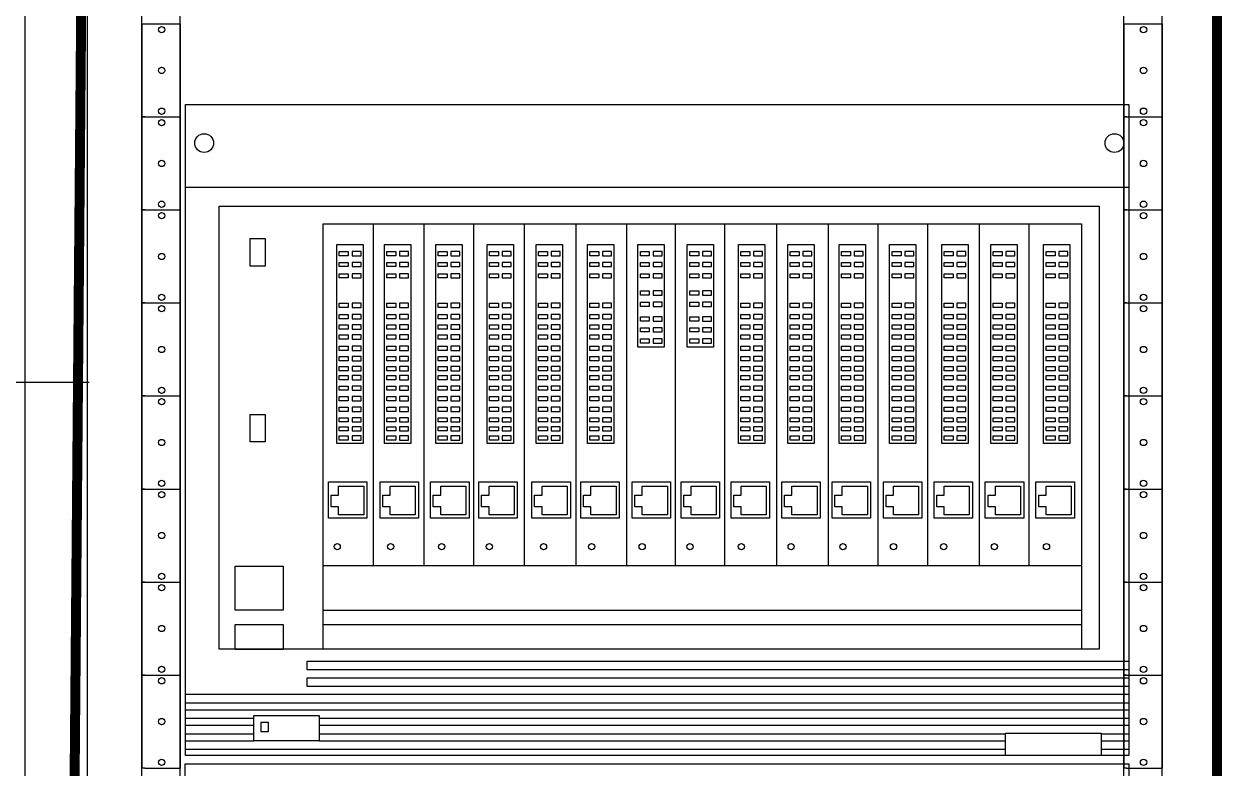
# Model space of a CAD drawing. Header units: millimetres. Extents: x 841 to 1682, y 0 to 594.
# Drawn here: x 1114.87 to 1157.76, y 423.96 to 450.6 of the extents above; entities that cross this region are included whole.
import ezdxf

# ---------------------------------------------------------------- set-up
doc = ezdxf.new("R2010")
doc.units = ezdxf.units.MM
doc.linetypes.add('DA3', pattern=[3, 2, -1])
doc.layers.add('A', color=4, linetype='Continuous')
doc.layers.add('SOL3', color=44, linetype='Continuous')

# ---------------------------------------------------------------- blocks, each defined once
blk = doc.blocks.new('틀')
at = {"layer": 'A', "color": 8}
for p, q in [((6585.4, 6095.63), (6585.4, 6051.13)), ((6585.4, 6095.63), (6603.73, 6095.63)), ((6603.73, 6095.63), (6603.73, 6051.13)), ((6586.73, 6051.13), (6585.4, 6051.13)), ((6586.73, 6051.13), (6603.73, 6051.13))]:
    blk.add_line(p, q, dxfattribs=at)
for centre in [(6594.83, 6092.88), (6594.83, 6073.38), (6594.83, 6053.88)]:
    blk.add_circle(centre, 1.5, dxfattribs=at)

msp = doc.modelspace()

# ---------------------------------------------------------------- linework, layer by layer
at = {"color": 2}
for p, q in [((1120.647, 444.753), (1154.423, 444.753)), ((1125.57, 443.446), (1125.57, 428.216)), ((1125.57, 443.446), (1152.73, 443.446)), ((1127.368, 443.446), (1127.368, 431.208)), ((1129.183, 443.446), (1129.183, 431.208)), ((1130.958, 443.446), (1130.958, 431.208)), ((1132.772, 443.446), (1132.772, 431.208)), ((1134.626, 443.446), (1134.626, 431.208)), ((1136.44, 443.446), (1136.44, 431.208)), ((1138.175, 443.446), (1138.175, 431.208)), ((1139.95, 443.446), (1139.95, 431.208)), ((1141.804, 443.446), (1141.804, 431.208)), ((1143.658, 443.446), (1143.658, 431.208)), ((1145.433, 443.446), (1145.433, 431.208)), ((1147.208, 443.446), (1147.208, 431.208)), ((1149.062, 443.446), (1149.062, 431.208)), ((1150.837, 443.446), (1150.837, 431.208)), ((1152.73, 443.446), (1152.73, 431.208)), ((1126.135, 433.732), (1126.135, 434.056)), ((1126.135, 434.056), (1127.033, 434.056)), ((1127.033, 434.056), (1127.033, 433.025)), ((1127.981, 433.732), (1127.981, 434.056)), ((1127.981, 434.056), (1128.879, 434.056)), ((1128.879, 434.056), (1128.879, 433.025)), ((1129.788, 433.732), (1129.788, 434.056)), ((1129.788, 434.056), (1130.686, 434.056)), ((1130.686, 434.056), (1130.686, 433.025)), ((1131.518, 433.732), (1131.518, 434.056)), ((1131.518, 434.056), (1132.417, 434.056)), ((1132.417, 434.056), (1132.417, 433.025)), ((1133.417, 433.732), (1133.417, 434.056)), ((1133.417, 434.056), (1134.315, 434.056)), ((1134.315, 434.056), (1134.315, 433.025)), ((1135.168, 433.732), (1135.168, 434.056)), ((1135.168, 434.056), (1136.066, 434.056)), ((1136.066, 434.056), (1136.066, 433.025)), ((1137.003, 433.732), (1137.003, 434.056)), ((1137.003, 434.056), (1137.901, 434.056)), ((1137.901, 434.056), (1137.901, 433.025)), ((1138.753, 433.732), (1138.753, 434.056)), ((1138.753, 434.056), (1139.651, 434.056)), ((1139.651, 434.056), (1139.651, 433.025)), ((1140.546, 433.732), (1140.546, 434.056)), ((1140.546, 434.056), (1141.444, 434.056)), ((1141.444, 434.056), (1141.444, 433.025)), ((1142.36, 433.732), (1142.36, 434.056)), ((1142.36, 434.056), (1143.258, 434.056)), ((1143.258, 434.056), (1143.258, 433.025)), ((1144.162, 433.732), (1144.162, 434.056)), ((1144.162, 434.056), (1145.06, 434.056)), ((1145.06, 434.056), (1145.06, 433.025)), ((1145.997, 433.732), (1145.997, 434.056)), ((1145.997, 434.056), (1146.895, 434.056)), ((1146.895, 434.056), (1146.895, 433.025)), ((1147.811, 433.732), (1147.811, 434.056)), ((1147.811, 434.056), (1148.709, 434.056)), ((1148.709, 434.056), (1148.709, 433.025)), ((1149.646, 433.732), (1149.646, 434.056)), ((1149.646, 434.056), (1150.544, 434.056)), ((1150.544, 434.056), (1150.544, 433.025)), ((1151.46, 433.732), (1151.46, 434.056)), ((1151.46, 434.056), (1152.358, 434.056)), ((1152.358, 434.056), (1152.358, 433.025)), ((1125.868, 433.312), (1125.868, 433.732)), ((1125.868, 433.732), (1126.135, 433.732)), ((1127.713, 433.312), (1127.713, 433.732)), ((1127.713, 433.732), (1127.981, 433.732)), ((1129.52, 433.312), (1129.52, 433.732)), ((1129.52, 433.732), (1129.788, 433.732)), ((1131.251, 433.312), (1131.251, 433.732)), ((1131.251, 433.732), (1131.518, 433.732)), ((1133.149, 433.312), (1133.149, 433.732)), ((1133.149, 433.732), (1133.417, 433.732)), ((1134.9, 433.312), (1134.9, 433.732)), ((1134.9, 433.732), (1135.168, 433.732)), ((1136.735, 433.312), (1136.735, 433.732)), ((1136.735, 433.732), (1137.003, 433.732)), ((1138.486, 433.312), (1138.486, 433.732)), ((1138.486, 433.732), (1138.753, 433.732)), ((1140.279, 433.312), (1140.279, 433.732)), ((1140.279, 433.732), (1140.546, 433.732)), ((1142.093, 433.312), (1142.093, 433.732)), ((1142.093, 433.732), (1142.36, 433.732)), ((1143.894, 433.312), (1143.894, 433.732)), ((1143.894, 433.732), (1144.162, 433.732)), ((1145.73, 433.312), (1145.73, 433.732)), ((1145.73, 433.732), (1145.997, 433.732)), ((1147.544, 433.312), (1147.544, 433.732)), ((1147.544, 433.732), (1147.811, 433.732)), ((1149.379, 433.312), (1149.379, 433.732)), ((1149.379, 433.732), (1149.646, 433.732)), ((1151.193, 433.312), (1151.193, 433.732)), ((1151.193, 433.732), (1151.46, 433.732)), ((1126.135, 433.312), (1125.868, 433.312)), ((1126.135, 433.025), (1126.135, 433.312)), ((1127.981, 433.312), (1127.713, 433.312)), ((1127.981, 433.025), (1127.981, 433.312)), ((1129.788, 433.312), (1129.52, 433.312)), ((1129.788, 433.025), (1129.788, 433.312)), ((1131.518, 433.312), (1131.251, 433.312)), ((1131.518, 433.025), (1131.518, 433.312)), ((1133.417, 433.312), (1133.149, 433.312)), ((1133.417, 433.025), (1133.417, 433.312)), ((1135.168, 433.312), (1134.9, 433.312)), ((1135.168, 433.025), (1135.168, 433.312)), ((1137.003, 433.312), (1136.735, 433.312)), ((1137.003, 433.025), (1137.003, 433.312)), ((1138.753, 433.312), (1138.486, 433.312)), ((1138.753, 433.025), (1138.753, 433.312)), ((1140.546, 433.312), (1140.279, 433.312)), ((1140.546, 433.025), (1140.546, 433.312)), ((1142.36, 433.312), (1142.093, 433.312)), ((1142.36, 433.025), (1142.36, 433.312)), ((1144.162, 433.312), (1143.894, 433.312)), ((1144.162, 433.025), (1144.162, 433.312)), ((1145.997, 433.312), (1145.73, 433.312)), ((1145.997, 433.025), (1145.997, 433.312)), ((1147.811, 433.312), (1147.544, 433.312)), ((1147.811, 433.025), (1147.811, 433.312)), ((1149.646, 433.312), (1149.379, 433.312)), ((1149.646, 433.025), (1149.646, 433.312)), ((1151.46, 433.312), (1151.193, 433.312)), ((1151.46, 433.025), (1151.46, 433.312)), ((1127.033, 433.025), (1126.135, 433.025)), ((1128.879, 433.025), (1127.981, 433.025)), ((1130.686, 433.025), (1129.788, 433.025)), ((1132.417, 433.025), (1131.518, 433.025)), ((1134.315, 433.025), (1133.417, 433.025)), ((1136.066, 433.025), (1135.168, 433.025)), ((1137.901, 433.025), (1137.003, 433.025)), ((1139.651, 433.025), (1138.753, 433.025)), ((1141.444, 433.025), (1140.546, 433.025)), ((1143.258, 433.025), (1142.36, 433.025)), ((1145.06, 433.025), (1144.162, 433.025)), ((1146.895, 433.025), (1145.997, 433.025)), ((1148.709, 433.025), (1147.811, 433.025)), ((1150.544, 433.025), (1149.646, 433.025)), ((1152.358, 433.025), (1151.46, 433.025)), ((1125.57, 431.208), (1152.73, 431.208)), ((1152.729, 431.186), (1152.729, 428.211)), ((1125.57, 429.61), (1152.729, 429.61)), ((1125.57, 429.096), (1152.729, 429.096))]:
    msp.add_line(p, q, dxfattribs=at)
for points in [[(1120.647, 447.716), (1154.423, 447.716), (1154.423, 424.407), (1120.647, 424.407)], [(1121.858, 444.077), (1153.361, 444.077), (1153.361, 428.216), (1121.858, 428.216)], [(1122.962, 442.916), (1123.505, 442.916), (1123.505, 441.934), (1122.962, 441.934)], [(1126.069, 442.7), (1127.012, 442.7), (1127.012, 435.585), (1126.069, 435.585)], [(1127.771, 442.7), (1128.714, 442.7), (1128.714, 435.585), (1127.771, 435.585)], [(1129.609, 442.7), (1130.552, 442.7), (1130.552, 435.585), (1129.609, 435.585)], [(1131.446, 442.7), (1132.389, 442.7), (1132.389, 435.585), (1131.446, 435.585)], [(1133.202, 442.7), (1134.145, 442.7), (1134.145, 435.585), (1133.202, 435.585)], [(1135.039, 442.7), (1135.982, 442.7), (1135.982, 435.585), (1135.039, 435.585)], [(1136.839, 442.7), (1137.782, 442.7), (1137.782, 439.025), (1136.839, 439.025)], [(1138.608, 442.7), (1139.551, 442.7), (1139.551, 439.025), (1138.608, 439.025)], [(1140.443, 442.7), (1141.386, 442.7), (1141.386, 435.585), (1140.443, 435.585)], [(1142.209, 442.7), (1143.152, 442.7), (1143.152, 435.585), (1142.209, 435.585)], [(1144.046, 442.7), (1144.989, 442.7), (1144.989, 435.585), (1144.046, 435.585)], [(1145.857, 442.7), (1146.8, 442.7), (1146.8, 435.585), (1145.857, 435.585)], [(1147.721, 442.7), (1148.664, 442.7), (1148.664, 435.585), (1147.721, 435.585)], [(1149.477, 442.7), (1150.42, 442.7), (1150.42, 435.585), (1149.477, 435.585)], [(1151.368, 442.7), (1152.311, 442.7), (1152.311, 435.585), (1151.368, 435.585)], [(1126.159, 442.454), (1126.48, 442.454), (1126.48, 442.302), (1126.159, 442.302)], [(1126.937, 442.454), (1126.616, 442.454), (1126.616, 442.302), (1126.937, 442.302)], [(1127.861, 442.454), (1128.182, 442.454), (1128.182, 442.302), (1127.861, 442.302)], [(1128.639, 442.454), (1128.318, 442.454), (1128.318, 442.302), (1128.639, 442.302)], [(1129.698, 442.454), (1130.02, 442.454), (1130.02, 442.302), (1129.698, 442.302)], [(1130.476, 442.454), (1130.155, 442.454), (1130.155, 442.302), (1130.476, 442.302)], [(1131.536, 442.454), (1131.857, 442.454), (1131.857, 442.302), (1131.536, 442.302)], [(1132.313, 442.454), (1131.992, 442.454), (1131.992, 442.302), (1132.313, 442.302)], [(1133.292, 442.454), (1133.613, 442.454), (1133.613, 442.302), (1133.292, 442.302)], [(1134.069, 442.454), (1133.748, 442.454), (1133.748, 442.302), (1134.069, 442.302)], [(1135.129, 442.454), (1135.45, 442.454), (1135.45, 442.302), (1135.129, 442.302)], [(1135.906, 442.454), (1135.585, 442.454), (1135.585, 442.302), (1135.906, 442.302)], [(1136.934, 442.454), (1137.255, 442.454), (1137.255, 442.302), (1136.934, 442.302)], [(1137.712, 442.454), (1137.391, 442.454), (1137.391, 442.302), (1137.712, 442.302)], [(1138.708, 442.454), (1139.029, 442.454), (1139.029, 442.302), (1138.708, 442.302)], [(1139.486, 442.454), (1139.165, 442.454), (1139.165, 442.302), (1139.486, 442.302)], [(1140.532, 442.454), (1140.854, 442.454), (1140.854, 442.302), (1140.532, 442.302)], [(1141.31, 442.454), (1140.989, 442.454), (1140.989, 442.302), (1141.31, 442.302)], [(1142.299, 442.454), (1142.62, 442.454), (1142.62, 442.302), (1142.299, 442.302)], [(1143.077, 442.454), (1142.756, 442.454), (1142.756, 442.302), (1143.077, 442.302)], [(1144.136, 442.454), (1144.457, 442.454), (1144.457, 442.302), (1144.136, 442.302)], [(1144.914, 442.454), (1144.593, 442.454), (1144.593, 442.302), (1144.914, 442.302)], [(1145.947, 442.454), (1146.268, 442.454), (1146.268, 442.302), (1145.947, 442.302)], [(1146.724, 442.454), (1146.403, 442.454), (1146.403, 442.302), (1146.724, 442.302)], [(1147.811, 442.454), (1148.132, 442.454), (1148.132, 442.302), (1147.811, 442.302)], [(1148.588, 442.454), (1148.267, 442.454), (1148.267, 442.302), (1148.588, 442.302)], [(1149.567, 442.454), (1149.888, 442.454), (1149.888, 442.302), (1149.567, 442.302)], [(1150.344, 442.454), (1150.023, 442.454), (1150.023, 442.302), (1150.344, 442.302)], [(1151.458, 442.454), (1151.779, 442.454), (1151.779, 442.302), (1151.458, 442.302)], [(1152.236, 442.454), (1151.914, 442.454), (1151.914, 442.302), (1152.236, 442.302)], [(1126.159, 442.064), (1126.48, 442.064), (1126.48, 441.912), (1126.159, 441.912)], [(1126.937, 442.064), (1126.616, 442.064), (1126.616, 441.912), (1126.937, 441.912)], [(1127.861, 442.064), (1128.182, 442.064), (1128.182, 441.912), (1127.861, 441.912)], [(1128.639, 442.064), (1128.318, 442.064), (1128.318, 441.912), (1128.639, 441.912)], [(1129.698, 442.064), (1130.02, 442.064), (1130.02, 441.912), (1129.698, 441.912)], [(1130.476, 442.064), (1130.155, 442.064), (1130.155, 441.912), (1130.476, 441.912)], [(1131.536, 442.064), (1131.857, 442.064), (1131.857, 441.912), (1131.536, 441.912)], [(1132.313, 442.064), (1131.992, 442.064), (1131.992, 441.912), (1132.313, 441.912)], [(1133.292, 442.064), (1133.613, 442.064), (1133.613, 441.912), (1133.292, 441.912)], [(1134.069, 442.064), (1133.748, 442.064), (1133.748, 441.912), (1134.069, 441.912)], [(1135.129, 442.064), (1135.45, 442.064), (1135.45, 441.912), (1135.129, 441.912)], [(1135.906, 442.064), (1135.585, 442.064), (1135.585, 441.912), (1135.906, 441.912)], [(1136.934, 442.064), (1137.255, 442.064), (1137.255, 441.912), (1136.934, 441.912)], [(1137.712, 442.064), (1137.391, 442.064), (1137.391, 441.912), (1137.712, 441.912)], [(1138.708, 442.064), (1139.029, 442.064), (1139.029, 441.912), (1138.708, 441.912)], [(1139.486, 442.064), (1139.165, 442.064), (1139.165, 441.912), (1139.486, 441.912)], [(1140.532, 442.064), (1140.854, 442.064), (1140.854, 441.912), (1140.532, 441.912)], [(1141.31, 442.064), (1140.989, 442.064), (1140.989, 441.912), (1141.31, 441.912)], [(1142.299, 442.064), (1142.62, 442.064), (1142.62, 441.912), (1142.299, 441.912)], [(1143.077, 442.064), (1142.756, 442.064), (1142.756, 441.912), (1143.077, 441.912)], [(1144.136, 442.064), (1144.457, 442.064), (1144.457, 441.912), (1144.136, 441.912)], [(1144.914, 442.064), (1144.593, 442.064), (1144.593, 441.912), (1144.914, 441.912)], [(1145.947, 442.064), (1146.268, 442.064), (1146.268, 441.912), (1145.947, 441.912)], [(1146.724, 442.064), (1146.403, 442.064), (1146.403, 441.912), (1146.724, 441.912)], [(1147.811, 442.064), (1148.132, 442.064), (1148.132, 441.912), (1147.811, 441.912)], [(1148.588, 442.064), (1148.267, 442.064), (1148.267, 441.912), (1148.588, 441.912)], [(1149.567, 442.064), (1149.888, 442.064), (1149.888, 441.912), (1149.567, 441.912)], [(1150.344, 442.064), (1150.023, 442.064), (1150.023, 441.912), (1150.344, 441.912)], [(1151.458, 442.064), (1151.779, 442.064), (1151.779, 441.912), (1151.458, 441.912)], [(1152.236, 442.064), (1151.914, 442.064), (1151.914, 441.912), (1152.236, 441.912)], [(1126.159, 441.659), (1126.48, 441.659), (1126.48, 441.507), (1126.159, 441.507)], [(1126.937, 441.659), (1126.616, 441.659), (1126.616, 441.507), (1126.937, 441.507)], [(1127.861, 441.659), (1128.182, 441.659), (1128.182, 441.507), (1127.861, 441.507)], [(1128.639, 441.659), (1128.318, 441.659), (1128.318, 441.507), (1128.639, 441.507)], [(1129.698, 441.659), (1130.02, 441.659), (1130.02, 441.507), (1129.698, 441.507)], [(1130.476, 441.659), (1130.155, 441.659), (1130.155, 441.507), (1130.476, 441.507)], [(1131.536, 441.659), (1131.857, 441.659), (1131.857, 441.507), (1131.536, 441.507)], [(1132.313, 441.659), (1131.992, 441.659), (1131.992, 441.507), (1132.313, 441.507)], [(1133.292, 441.659), (1133.613, 441.659), (1133.613, 441.507), (1133.292, 441.507)], [(1134.069, 441.659), (1133.748, 441.659), (1133.748, 441.507), (1134.069, 441.507)], [(1135.129, 441.659), (1135.45, 441.659), (1135.45, 441.507), (1135.129, 441.507)], [(1135.906, 441.659), (1135.585, 441.659), (1135.585, 441.507), (1135.906, 441.507)], [(1136.934, 441.659), (1137.255, 441.659), (1137.255, 441.507), (1136.934, 441.507)], [(1137.712, 441.659), (1137.391, 441.659), (1137.391, 441.507), (1137.712, 441.507)], [(1138.708, 441.659), (1139.029, 441.659), (1139.029, 441.507), (1138.708, 441.507)], [(1139.486, 441.659), (1139.165, 441.659), (1139.165, 441.507), (1139.486, 441.507)], [(1140.532, 441.659), (1140.854, 441.659), (1140.854, 441.507), (1140.532, 441.507)], [(1141.31, 441.659), (1140.989, 441.659), (1140.989, 441.507), (1141.31, 441.507)], [(1142.299, 441.659), (1142.62, 441.659), (1142.62, 441.507), (1142.299, 441.507)], [(1143.077, 441.659), (1142.756, 441.659), (1142.756, 441.507), (1143.077, 441.507)], [(1144.136, 441.659), (1144.457, 441.659), (1144.457, 441.507), (1144.136, 441.507)], [(1144.914, 441.659), (1144.593, 441.659), (1144.593, 441.507), (1144.914, 441.507)], [(1145.947, 441.659), (1146.268, 441.659), (1146.268, 441.507), (1145.947, 441.507)], [(1146.724, 441.659), (1146.403, 441.659), (1146.403, 441.507), (1146.724, 441.507)], [(1147.811, 441.659), (1148.132, 441.659), (1148.132, 441.507), (1147.811, 441.507)], [(1148.588, 441.659), (1148.267, 441.659), (1148.267, 441.507), (1148.588, 441.507)], [(1149.567, 441.659), (1149.888, 441.659), (1149.888, 441.507), (1149.567, 441.507)], [(1150.344, 441.659), (1150.023, 441.659), (1150.023, 441.507), (1150.344, 441.507)], [(1151.458, 441.659), (1151.779, 441.659), (1151.779, 441.507), (1151.458, 441.507)], [(1152.236, 441.659), (1151.914, 441.659), (1151.914, 441.507), (1152.236, 441.507)], [(1136.934, 441.044), (1137.255, 441.044), (1137.255, 440.892), (1136.934, 440.892)], [(1137.712, 441.044), (1137.391, 441.044), (1137.391, 440.892), (1137.712, 440.892)], [(1138.708, 441.044), (1139.029, 441.044), (1139.029, 440.892), (1138.708, 440.892)], [(1139.486, 441.044), (1139.165, 441.044), (1139.165, 440.892), (1139.486, 440.892)], [(1126.159, 440.606), (1126.48, 440.606), (1126.48, 440.454), (1126.159, 440.454)], [(1126.937, 440.606), (1126.616, 440.606), (1126.616, 440.454), (1126.937, 440.454)], [(1127.861, 440.606), (1128.182, 440.606), (1128.182, 440.454), (1127.861, 440.454)], [(1128.639, 440.606), (1128.318, 440.606), (1128.318, 440.454), (1128.639, 440.454)], [(1129.698, 440.606), (1130.02, 440.606), (1130.02, 440.454), (1129.698, 440.454)], [(1130.476, 440.606), (1130.155, 440.606), (1130.155, 440.454), (1130.476, 440.454)], [(1131.536, 440.606), (1131.857, 440.606), (1131.857, 440.454), (1131.536, 440.454)], [(1132.313, 440.606), (1131.992, 440.606), (1131.992, 440.454), (1132.313, 440.454)], [(1133.292, 440.606), (1133.613, 440.606), (1133.613, 440.454), (1133.292, 440.454)], [(1134.069, 440.606), (1133.748, 440.606), (1133.748, 440.454), (1134.069, 440.454)], [(1135.129, 440.606), (1135.45, 440.606), (1135.45, 440.454), (1135.129, 440.454)], [(1135.906, 440.606), (1135.585, 440.606), (1135.585, 440.454), (1135.906, 440.454)], [(1136.934, 440.64), (1137.255, 440.64), (1137.255, 440.488), (1136.934, 440.488)], [(1137.712, 440.64), (1137.391, 440.64), (1137.391, 440.488), (1137.712, 440.488)], [(1138.708, 440.64), (1139.029, 440.64), (1139.029, 440.488), (1138.708, 440.488)], [(1139.486, 440.64), (1139.165, 440.64), (1139.165, 440.488), (1139.486, 440.488)], [(1140.532, 440.606), (1140.854, 440.606), (1140.854, 440.454), (1140.532, 440.454)], [(1141.31, 440.606), (1140.989, 440.606), (1140.989, 440.454), (1141.31, 440.454)], [(1142.299, 440.606), (1142.62, 440.606), (1142.62, 440.454), (1142.299, 440.454)], [(1143.077, 440.606), (1142.756, 440.606), (1142.756, 440.454), (1143.077, 440.454)], [(1144.136, 440.606), (1144.457, 440.606), (1144.457, 440.454), (1144.136, 440.454)], [(1144.914, 440.606), (1144.593, 440.606), (1144.593, 440.454), (1144.914, 440.454)], [(1145.947, 440.606), (1146.268, 440.606), (1146.268, 440.454), (1145.947, 440.454)], [(1146.724, 440.606), (1146.403, 440.606), (1146.403, 440.454), (1146.724, 440.454)], [(1147.811, 440.606), (1148.132, 440.606), (1148.132, 440.454), (1147.811, 440.454)], [(1148.588, 440.606), (1148.267, 440.606), (1148.267, 440.454), (1148.588, 440.454)], [(1149.567, 440.606), (1149.888, 440.606), (1149.888, 440.454), (1149.567, 440.454)], [(1150.344, 440.606), (1150.023, 440.606), (1150.023, 440.454), (1150.344, 440.454)], [(1151.458, 440.606), (1151.779, 440.606), (1151.779, 440.454), (1151.458, 440.454)], [(1152.236, 440.606), (1151.914, 440.606), (1151.914, 440.454), (1152.236, 440.454)], [(1126.159, 440.202), (1126.48, 440.202), (1126.48, 440.05), (1126.159, 440.05)], [(1126.937, 440.202), (1126.616, 440.202), (1126.616, 440.05), (1126.937, 440.05)], [(1127.861, 440.202), (1128.182, 440.202), (1128.182, 440.05), (1127.861, 440.05)], [(1128.639, 440.202), (1128.318, 440.202), (1128.318, 440.05), (1128.639, 440.05)], [(1129.698, 440.202), (1130.02, 440.202), (1130.02, 440.05), (1129.698, 440.05)], [(1130.476, 440.202), (1130.155, 440.202), (1130.155, 440.05), (1130.476, 440.05)], [(1131.536, 440.202), (1131.857, 440.202), (1131.857, 440.05), (1131.536, 440.05)], [(1132.313, 440.202), (1131.992, 440.202), (1131.992, 440.05), (1132.313, 440.05)], [(1133.292, 440.202), (1133.613, 440.202), (1133.613, 440.05), (1133.292, 440.05)], [(1134.069, 440.202), (1133.748, 440.202), (1133.748, 440.05), (1134.069, 440.05)], [(1135.129, 440.202), (1135.45, 440.202), (1135.45, 440.05), (1135.129, 440.05)], [(1135.906, 440.202), (1135.585, 440.202), (1135.585, 440.05), (1135.906, 440.05)], [(1136.934, 440.118), (1137.255, 440.118), (1137.255, 439.966), (1136.934, 439.966)], [(1137.712, 440.118), (1137.391, 440.118), (1137.391, 439.966), (1137.712, 439.966)], [(1138.708, 440.118), (1139.029, 440.118), (1139.029, 439.966), (1138.708, 439.966)], [(1139.486, 440.118), (1139.165, 440.118), (1139.165, 439.966), (1139.486, 439.966)], [(1140.532, 440.202), (1140.854, 440.202), (1140.854, 440.05), (1140.532, 440.05)], [(1141.31, 440.202), (1140.989, 440.202), (1140.989, 440.05), (1141.31, 440.05)], [(1142.299, 440.202), (1142.62, 440.202), (1142.62, 440.05), (1142.299, 440.05)], [(1143.077, 440.202), (1142.756, 440.202), (1142.756, 440.05), (1143.077, 440.05)], [(1144.136, 440.202), (1144.457, 440.202), (1144.457, 440.05), (1144.136, 440.05)], [(1144.914, 440.202), (1144.593, 440.202), (1144.593, 440.05), (1144.914, 440.05)], [(1145.947, 440.202), (1146.268, 440.202), (1146.268, 440.05), (1145.947, 440.05)], [(1146.724, 440.202), (1146.403, 440.202), (1146.403, 440.05), (1146.724, 440.05)], [(1147.811, 440.202), (1148.132, 440.202), (1148.132, 440.05), (1147.811, 440.05)], [(1148.588, 440.202), (1148.267, 440.202), (1148.267, 440.05), (1148.588, 440.05)], [(1149.567, 440.202), (1149.888, 440.202), (1149.888, 440.05), (1149.567, 440.05)], [(1150.344, 440.202), (1150.023, 440.202), (1150.023, 440.05), (1150.344, 440.05)], [(1151.458, 440.202), (1151.779, 440.202), (1151.779, 440.05), (1151.458, 440.05)], [(1152.236, 440.202), (1151.914, 440.202), (1151.914, 440.05), (1152.236, 440.05)], [(1126.159, 439.824), (1126.48, 439.824), (1126.48, 439.672), (1126.159, 439.672)], [(1126.937, 439.824), (1126.616, 439.824), (1126.616, 439.672), (1126.937, 439.672)], [(1127.861, 439.824), (1128.182, 439.824), (1128.182, 439.672), (1127.861, 439.672)], [(1128.639, 439.824), (1128.318, 439.824), (1128.318, 439.672), (1128.639, 439.672)], [(1129.698, 439.824), (1130.02, 439.824), (1130.02, 439.672), (1129.698, 439.672)], [(1130.476, 439.824), (1130.155, 439.824), (1130.155, 439.672), (1130.476, 439.672)], [(1131.536, 439.824), (1131.857, 439.824), (1131.857, 439.672), (1131.536, 439.672)], [(1132.313, 439.824), (1131.992, 439.824), (1131.992, 439.672), (1132.313, 439.672)], [(1133.292, 439.824), (1133.613, 439.824), (1133.613, 439.672), (1133.292, 439.672)], [(1134.069, 439.824), (1133.748, 439.824), (1133.748, 439.672), (1134.069, 439.672)], [(1135.129, 439.824), (1135.45, 439.824), (1135.45, 439.672), (1135.129, 439.672)], [(1135.906, 439.824), (1135.585, 439.824), (1135.585, 439.672), (1135.906, 439.672)], [(1136.934, 439.727), (1137.255, 439.727), (1137.255, 439.575), (1136.934, 439.575)], [(1137.712, 439.727), (1137.391, 439.727), (1137.391, 439.575), (1137.712, 439.575)], [(1138.708, 439.727), (1139.029, 439.727), (1139.029, 439.575), (1138.708, 439.575)], [(1139.486, 439.727), (1139.165, 439.727), (1139.165, 439.575), (1139.486, 439.575)], [(1140.532, 439.824), (1140.854, 439.824), (1140.854, 439.672), (1140.532, 439.672)], [(1141.31, 439.824), (1140.989, 439.824), (1140.989, 439.672), (1141.31, 439.672)], [(1142.299, 439.824), (1142.62, 439.824), (1142.62, 439.672), (1142.299, 439.672)], [(1143.077, 439.824), (1142.756, 439.824), (1142.756, 439.672), (1143.077, 439.672)], [(1144.136, 439.824), (1144.457, 439.824), (1144.457, 439.672), (1144.136, 439.672)], [(1144.914, 439.824), (1144.593, 439.824), (1144.593, 439.672), (1144.914, 439.672)], [(1145.947, 439.824), (1146.268, 439.824), (1146.268, 439.672), (1145.947, 439.672)], [(1146.724, 439.824), (1146.403, 439.824), (1146.403, 439.672), (1146.724, 439.672)], [(1147.811, 439.824), (1148.132, 439.824), (1148.132, 439.672), (1147.811, 439.672)], [(1148.588, 439.824), (1148.267, 439.824), (1148.267, 439.672), (1148.588, 439.672)], [(1149.567, 439.824), (1149.888, 439.824), (1149.888, 439.672), (1149.567, 439.672)], [(1150.344, 439.824), (1150.023, 439.824), (1150.023, 439.672), (1150.344, 439.672)], [(1151.458, 439.824), (1151.779, 439.824), (1151.779, 439.672), (1151.458, 439.672)], [(1152.236, 439.824), (1151.914, 439.824), (1151.914, 439.672), (1152.236, 439.672)], [(1126.159, 439.473), (1126.48, 439.473), (1126.48, 439.321), (1126.159, 439.321)], [(1126.937, 439.473), (1126.616, 439.473), (1126.616, 439.321), (1126.937, 439.321)], [(1127.861, 439.473), (1128.182, 439.473), (1128.182, 439.321), (1127.861, 439.321)], [(1128.639, 439.473), (1128.318, 439.473), (1128.318, 439.321), (1128.639, 439.321)], [(1129.698, 439.473), (1130.02, 439.473), (1130.02, 439.321), (1129.698, 439.321)], [(1130.476, 439.473), (1130.155, 439.473), (1130.155, 439.321), (1130.476, 439.321)], [(1131.536, 439.473), (1131.857, 439.473), (1131.857, 439.321), (1131.536, 439.321)], [(1132.313, 439.473), (1131.992, 439.473), (1131.992, 439.321), (1132.313, 439.321)], [(1133.292, 439.473), (1133.613, 439.473), (1133.613, 439.321), (1133.292, 439.321)], [(1134.069, 439.473), (1133.748, 439.473), (1133.748, 439.321), (1134.069, 439.321)], [(1135.129, 439.473), (1135.45, 439.473), (1135.45, 439.321), (1135.129, 439.321)], [(1135.906, 439.473), (1135.585, 439.473), (1135.585, 439.321), (1135.906, 439.321)], [(1136.934, 439.323), (1137.255, 439.323), (1137.255, 439.171), (1136.934, 439.171)], [(1137.712, 439.323), (1137.391, 439.323), (1137.391, 439.171), (1137.712, 439.171)], [(1138.708, 439.323), (1139.029, 439.323), (1139.029, 439.171), (1138.708, 439.171)], [(1139.486, 439.323), (1139.165, 439.323), (1139.165, 439.171), (1139.486, 439.171)], [(1140.532, 439.473), (1140.854, 439.473), (1140.854, 439.321), (1140.532, 439.321)], [(1141.31, 439.473), (1140.989, 439.473), (1140.989, 439.321), (1141.31, 439.321)], [(1142.299, 439.473), (1142.62, 439.473), (1142.62, 439.321), (1142.299, 439.321)], [(1143.077, 439.473), (1142.756, 439.473), (1142.756, 439.321), (1143.077, 439.321)], [(1144.136, 439.473), (1144.457, 439.473), (1144.457, 439.321), (1144.136, 439.321)], [(1144.914, 439.473), (1144.593, 439.473), (1144.593, 439.321), (1144.914, 439.321)], [(1145.947, 439.473), (1146.268, 439.473), (1146.268, 439.321), (1145.947, 439.321)], [(1146.724, 439.473), (1146.403, 439.473), (1146.403, 439.321), (1146.724, 439.321)], [(1147.811, 439.473), (1148.132, 439.473), (1148.132, 439.321), (1147.811, 439.321)], [(1148.588, 439.473), (1148.267, 439.473), (1148.267, 439.321), (1148.588, 439.321)], [(1149.567, 439.473), (1149.888, 439.473), (1149.888, 439.321), (1149.567, 439.321)], [(1150.344, 439.473), (1150.023, 439.473), (1150.023, 439.321), (1150.344, 439.321)], [(1151.458, 439.473), (1151.779, 439.473), (1151.779, 439.321), (1151.458, 439.321)], [(1152.236, 439.473), (1151.914, 439.473), (1151.914, 439.321), (1152.236, 439.321)], [(1126.159, 439.068), (1126.48, 439.068), (1126.48, 438.916), (1126.159, 438.916)], [(1126.937, 439.068), (1126.616, 439.068), (1126.616, 438.916), (1126.937, 438.916)], [(1127.861, 439.068), (1128.182, 439.068), (1128.182, 438.916), (1127.861, 438.916)], [(1128.639, 439.068), (1128.318, 439.068), (1128.318, 438.916), (1128.639, 438.916)], [(1129.698, 439.068), (1130.02, 439.068), (1130.02, 438.916), (1129.698, 438.916)], [(1130.476, 439.068), (1130.155, 439.068), (1130.155, 438.916), (1130.476, 438.916)], [(1131.536, 439.068), (1131.857, 439.068), (1131.857, 438.916), (1131.536, 438.916)], [(1132.313, 439.068), (1131.992, 439.068), (1131.992, 438.916), (1132.313, 438.916)], [(1133.292, 439.068), (1133.613, 439.068), (1133.613, 438.916), (1133.292, 438.916)], [(1134.069, 439.068), (1133.748, 439.068), (1133.748, 438.916), (1134.069, 438.916)], [(1135.129, 439.068), (1135.45, 439.068), (1135.45, 438.916), (1135.129, 438.916)], [(1135.906, 439.068), (1135.585, 439.068), (1135.585, 438.916), (1135.906, 438.916)], [(1140.532, 439.068), (1140.854, 439.068), (1140.854, 438.916), (1140.532, 438.916)], [(1141.31, 439.068), (1140.989, 439.068), (1140.989, 438.916), (1141.31, 438.916)], [(1142.299, 439.068), (1142.62, 439.068), (1142.62, 438.916), (1142.299, 438.916)], [(1143.077, 439.068), (1142.756, 439.068), (1142.756, 438.916), (1143.077, 438.916)], [(1144.136, 439.068), (1144.457, 439.068), (1144.457, 438.916), (1144.136, 438.916)], [(1144.914, 439.068), (1144.593, 439.068), (1144.593, 438.916), (1144.914, 438.916)], [(1145.947, 439.068), (1146.268, 439.068), (1146.268, 438.916), (1145.947, 438.916)], [(1146.724, 439.068), (1146.403, 439.068), (1146.403, 438.916), (1146.724, 438.916)], [(1147.811, 439.068), (1148.132, 439.068), (1148.132, 438.916), (1147.811, 438.916)], [(1148.588, 439.068), (1148.267, 439.068), (1148.267, 438.916), (1148.588, 438.916)], [(1149.567, 439.068), (1149.888, 439.068), (1149.888, 438.916), (1149.567, 438.916)], [(1150.344, 439.068), (1150.023, 439.068), (1150.023, 438.916), (1150.344, 438.916)], [(1151.458, 439.068), (1151.779, 439.068), (1151.779, 438.916), (1151.458, 438.916)], [(1152.236, 439.068), (1151.914, 439.068), (1151.914, 438.916), (1152.236, 438.916)], [(1126.159, 438.691), (1126.48, 438.691), (1126.48, 438.539), (1126.159, 438.539)], [(1126.159, 438.34), (1126.48, 438.34), (1126.48, 438.188), (1126.159, 438.188)], [(1126.937, 438.691), (1126.616, 438.691), (1126.616, 438.539), (1126.937, 438.539)], [(1126.937, 438.34), (1126.616, 438.34), (1126.616, 438.188), (1126.937, 438.188)], [(1127.861, 438.691), (1128.182, 438.691), (1128.182, 438.539), (1127.861, 438.539)], [(1127.861, 438.34), (1128.182, 438.34), (1128.182, 438.188), (1127.861, 438.188)], [(1128.639, 438.691), (1128.318, 438.691), (1128.318, 438.539), (1128.639, 438.539)], [(1128.639, 438.34), (1128.318, 438.34), (1128.318, 438.188), (1128.639, 438.188)], [(1129.698, 438.691), (1130.02, 438.691), (1130.02, 438.539), (1129.698, 438.539)], [(1129.698, 438.34), (1130.02, 438.34), (1130.02, 438.188), (1129.698, 438.188)], [(1130.476, 438.691), (1130.155, 438.691), (1130.155, 438.539), (1130.476, 438.539)], [(1130.476, 438.34), (1130.155, 438.34), (1130.155, 438.188), (1130.476, 438.188)], [(1131.536, 438.691), (1131.857, 438.691), (1131.857, 438.539), (1131.536, 438.539)], [(1131.536, 438.34), (1131.857, 438.34), (1131.857, 438.188), (1131.536, 438.188)], [(1132.313, 438.691), (1131.992, 438.691), (1131.992, 438.539), (1132.313, 438.539)], [(1132.313, 438.34), (1131.992, 438.34), (1131.992, 438.188), (1132.313, 438.188)], [(1133.292, 438.691), (1133.613, 438.691), (1133.613, 438.539), (1133.292, 438.539)], [(1133.292, 438.34), (1133.613, 438.34), (1133.613, 438.188), (1133.292, 438.188)], [(1134.069, 438.691), (1133.748, 438.691), (1133.748, 438.539), (1134.069, 438.539)], [(1134.069, 438.34), (1133.748, 438.34), (1133.748, 438.188), (1134.069, 438.188)], [(1135.129, 438.691), (1135.45, 438.691), (1135.45, 438.539), (1135.129, 438.539)], [(1135.129, 438.34), (1135.45, 438.34), (1135.45, 438.188), (1135.129, 438.188)], [(1135.906, 438.691), (1135.585, 438.691), (1135.585, 438.539), (1135.906, 438.539)], [(1135.906, 438.34), (1135.585, 438.34), (1135.585, 438.188), (1135.906, 438.188)], [(1140.532, 438.691), (1140.854, 438.691), (1140.854, 438.539), (1140.532, 438.539)], [(1140.532, 438.34), (1140.854, 438.34), (1140.854, 438.188), (1140.532, 438.188)], [(1141.31, 438.691), (1140.989, 438.691), (1140.989, 438.539), (1141.31, 438.539)], [(1141.31, 438.34), (1140.989, 438.34), (1140.989, 438.188), (1141.31, 438.188)], [(1142.299, 438.691), (1142.62, 438.691), (1142.62, 438.539), (1142.299, 438.539)], [(1142.299, 438.34), (1142.62, 438.34), (1142.62, 438.188), (1142.299, 438.188)], [(1143.077, 438.691), (1142.756, 438.691), (1142.756, 438.539), (1143.077, 438.539)], [(1143.077, 438.34), (1142.756, 438.34), (1142.756, 438.188), (1143.077, 438.188)], [(1144.136, 438.691), (1144.457, 438.691), (1144.457, 438.539), (1144.136, 438.539)], [(1144.136, 438.34), (1144.457, 438.34), (1144.457, 438.188), (1144.136, 438.188)], [(1144.914, 438.691), (1144.593, 438.691), (1144.593, 438.539), (1144.914, 438.539)], [(1144.914, 438.34), (1144.593, 438.34), (1144.593, 438.188), (1144.914, 438.188)], [(1145.947, 438.691), (1146.268, 438.691), (1146.268, 438.539), (1145.947, 438.539)], [(1145.947, 438.34), (1146.268, 438.34), (1146.268, 438.188), (1145.947, 438.188)], [(1146.724, 438.691), (1146.403, 438.691), (1146.403, 438.539), (1146.724, 438.539)], [(1146.724, 438.34), (1146.403, 438.34), (1146.403, 438.188), (1146.724, 438.188)], [(1147.811, 438.691), (1148.132, 438.691), (1148.132, 438.539), (1147.811, 438.539)], [(1147.811, 438.34), (1148.132, 438.34), (1148.132, 438.188), (1147.811, 438.188)], [(1148.588, 438.691), (1148.267, 438.691), (1148.267, 438.539), (1148.588, 438.539)], [(1148.588, 438.34), (1148.267, 438.34), (1148.267, 438.188), (1148.588, 438.188)], [(1149.567, 438.691), (1149.888, 438.691), (1149.888, 438.539), (1149.567, 438.539)], [(1149.567, 438.34), (1149.888, 438.34), (1149.888, 438.188), (1149.567, 438.188)], [(1150.344, 438.691), (1150.023, 438.691), (1150.023, 438.539), (1150.344, 438.539)], [(1150.344, 438.34), (1150.023, 438.34), (1150.023, 438.188), (1150.344, 438.188)], [(1151.458, 438.691), (1151.779, 438.691), (1151.779, 438.539), (1151.458, 438.539)], [(1151.458, 438.34), (1151.779, 438.34), (1151.779, 438.188), (1151.458, 438.188)], [(1152.236, 438.691), (1151.914, 438.691), (1151.914, 438.539), (1152.236, 438.539)], [(1152.236, 438.34), (1151.914, 438.34), (1151.914, 438.188), (1152.236, 438.188)], [(1126.159, 438.016), (1126.48, 438.016), (1126.48, 437.864), (1126.159, 437.864)], [(1126.937, 438.016), (1126.616, 438.016), (1126.616, 437.864), (1126.937, 437.864)], [(1127.861, 438.016), (1128.182, 438.016), (1128.182, 437.864), (1127.861, 437.864)], [(1128.639, 438.016), (1128.318, 438.016), (1128.318, 437.864), (1128.639, 437.864)], [(1129.698, 438.016), (1130.02, 438.016), (1130.02, 437.864), (1129.698, 437.864)], [(1130.476, 438.016), (1130.155, 438.016), (1130.155, 437.864), (1130.476, 437.864)], [(1131.536, 438.016), (1131.857, 438.016), (1131.857, 437.864), (1131.536, 437.864)], [(1132.313, 438.016), (1131.992, 438.016), (1131.992, 437.864), (1132.313, 437.864)], [(1133.292, 438.016), (1133.613, 438.016), (1133.613, 437.864), (1133.292, 437.864)], [(1134.069, 438.016), (1133.748, 438.016), (1133.748, 437.864), (1134.069, 437.864)], [(1135.129, 438.016), (1135.45, 438.016), (1135.45, 437.864), (1135.129, 437.864)], [(1135.906, 438.016), (1135.585, 438.016), (1135.585, 437.864), (1135.906, 437.864)], [(1140.532, 438.016), (1140.854, 438.016), (1140.854, 437.864), (1140.532, 437.864)], [(1141.31, 438.016), (1140.989, 438.016), (1140.989, 437.864), (1141.31, 437.864)], [(1142.299, 438.016), (1142.62, 438.016), (1142.62, 437.864), (1142.299, 437.864)], [(1143.077, 438.016), (1142.756, 438.016), (1142.756, 437.864), (1143.077, 437.864)], [(1144.136, 438.016), (1144.457, 438.016), (1144.457, 437.864), (1144.136, 437.864)], [(1144.914, 438.016), (1144.593, 438.016), (1144.593, 437.864), (1144.914, 437.864)], [(1145.947, 438.016), (1146.268, 438.016), (1146.268, 437.864), (1145.947, 437.864)], [(1146.724, 438.016), (1146.403, 438.016), (1146.403, 437.864), (1146.724, 437.864)], [(1147.811, 438.016), (1148.132, 438.016), (1148.132, 437.864), (1147.811, 437.864)], [(1148.588, 438.016), (1148.267, 438.016), (1148.267, 437.864), (1148.588, 437.864)], [(1149.567, 438.016), (1149.888, 438.016), (1149.888, 437.864), (1149.567, 437.864)], [(1150.344, 438.016), (1150.023, 438.016), (1150.023, 437.864), (1150.344, 437.864)], [(1151.458, 438.016), (1151.779, 438.016), (1151.779, 437.864), (1151.458, 437.864)], [(1152.236, 438.016), (1151.914, 438.016), (1151.914, 437.864), (1152.236, 437.864)], [(1126.159, 437.638), (1126.48, 437.638), (1126.48, 437.486), (1126.159, 437.486)], [(1126.937, 437.638), (1126.616, 437.638), (1126.616, 437.486), (1126.937, 437.486)], [(1127.861, 437.638), (1128.182, 437.638), (1128.182, 437.486), (1127.861, 437.486)], [(1128.639, 437.638), (1128.318, 437.638), (1128.318, 437.486), (1128.639, 437.486)], [(1129.698, 437.638), (1130.02, 437.638), (1130.02, 437.486), (1129.698, 437.486)], [(1130.476, 437.638), (1130.155, 437.638), (1130.155, 437.486), (1130.476, 437.486)], [(1131.536, 437.638), (1131.857, 437.638), (1131.857, 437.486), (1131.536, 437.486)], [(1132.313, 437.638), (1131.992, 437.638), (1131.992, 437.486), (1132.313, 437.486)], [(1133.292, 437.638), (1133.613, 437.638), (1133.613, 437.486), (1133.292, 437.486)], [(1134.069, 437.638), (1133.748, 437.638), (1133.748, 437.486), (1134.069, 437.486)], [(1135.129, 437.638), (1135.45, 437.638), (1135.45, 437.486), (1135.129, 437.486)], [(1135.906, 437.638), (1135.585, 437.638), (1135.585, 437.486), (1135.906, 437.486)], [(1140.532, 437.638), (1140.854, 437.638), (1140.854, 437.486), (1140.532, 437.486)], [(1141.31, 437.638), (1140.989, 437.638), (1140.989, 437.486), (1141.31, 437.486)], [(1142.299, 437.638), (1142.62, 437.638), (1142.62, 437.486), (1142.299, 437.486)], [(1143.077, 437.638), (1142.756, 437.638), (1142.756, 437.486), (1143.077, 437.486)], [(1144.136, 437.638), (1144.457, 437.638), (1144.457, 437.486), (1144.136, 437.486)], [(1144.914, 437.638), (1144.593, 437.638), (1144.593, 437.486), (1144.914, 437.486)], [(1145.947, 437.638), (1146.268, 437.638), (1146.268, 437.486), (1145.947, 437.486)], [(1146.724, 437.638), (1146.403, 437.638), (1146.403, 437.486), (1146.724, 437.486)], [(1147.811, 437.638), (1148.132, 437.638), (1148.132, 437.486), (1147.811, 437.486)], [(1148.588, 437.638), (1148.267, 437.638), (1148.267, 437.486), (1148.588, 437.486)], [(1149.567, 437.638), (1149.888, 437.638), (1149.888, 437.486), (1149.567, 437.486)], [(1150.344, 437.638), (1150.023, 437.638), (1150.023, 437.486), (1150.344, 437.486)], [(1151.458, 437.638), (1151.779, 437.638), (1151.779, 437.486), (1151.458, 437.486)], [(1152.236, 437.638), (1151.914, 437.638), (1151.914, 437.486), (1152.236, 437.486)], [(1126.159, 437.26), (1126.48, 437.26), (1126.48, 437.108), (1126.159, 437.108)], [(1126.937, 437.26), (1126.616, 437.26), (1126.616, 437.108), (1126.937, 437.108)], [(1127.861, 437.26), (1128.182, 437.26), (1128.182, 437.108), (1127.861, 437.108)], [(1128.639, 437.26), (1128.318, 437.26), (1128.318, 437.108), (1128.639, 437.108)], [(1129.698, 437.26), (1130.02, 437.26), (1130.02, 437.108), (1129.698, 437.108)], [(1130.476, 437.26), (1130.155, 437.26), (1130.155, 437.108), (1130.476, 437.108)], [(1131.536, 437.26), (1131.857, 437.26), (1131.857, 437.108), (1131.536, 437.108)], [(1132.313, 437.26), (1131.992, 437.26), (1131.992, 437.108), (1132.313, 437.108)], [(1133.292, 437.26), (1133.613, 437.26), (1133.613, 437.108), (1133.292, 437.108)], [(1134.069, 437.26), (1133.748, 437.26), (1133.748, 437.108), (1134.069, 437.108)], [(1135.129, 437.26), (1135.45, 437.26), (1135.45, 437.108), (1135.129, 437.108)], [(1135.906, 437.26), (1135.585, 437.26), (1135.585, 437.108), (1135.906, 437.108)], [(1140.532, 437.26), (1140.854, 437.26), (1140.854, 437.108), (1140.532, 437.108)], [(1141.31, 437.26), (1140.989, 437.26), (1140.989, 437.108), (1141.31, 437.108)], [(1142.299, 437.26), (1142.62, 437.26), (1142.62, 437.108), (1142.299, 437.108)], [(1143.077, 437.26), (1142.756, 437.26), (1142.756, 437.108), (1143.077, 437.108)], [(1144.136, 437.26), (1144.457, 437.26), (1144.457, 437.108), (1144.136, 437.108)], [(1144.914, 437.26), (1144.593, 437.26), (1144.593, 437.108), (1144.914, 437.108)], [(1145.947, 437.26), (1146.268, 437.26), (1146.268, 437.108), (1145.947, 437.108)], [(1146.724, 437.26), (1146.403, 437.26), (1146.403, 437.108), (1146.724, 437.108)], [(1147.811, 437.26), (1148.132, 437.26), (1148.132, 437.108), (1147.811, 437.108)], [(1148.588, 437.26), (1148.267, 437.26), (1148.267, 437.108), (1148.588, 437.108)], [(1149.567, 437.26), (1149.888, 437.26), (1149.888, 437.108), (1149.567, 437.108)], [(1150.344, 437.26), (1150.023, 437.26), (1150.023, 437.108), (1150.344, 437.108)], [(1151.458, 437.26), (1151.779, 437.26), (1151.779, 437.108), (1151.458, 437.108)], [(1152.236, 437.26), (1151.914, 437.26), (1151.914, 437.108), (1152.236, 437.108)], [(1122.962, 436.617), (1123.505, 436.617), (1123.505, 435.635), (1122.962, 435.635)], [(1126.159, 436.883), (1126.48, 436.883), (1126.48, 436.731), (1126.159, 436.731)], [(1126.937, 436.883), (1126.616, 436.883), (1126.616, 436.731), (1126.937, 436.731)], [(1127.861, 436.883), (1128.182, 436.883), (1128.182, 436.731), (1127.861, 436.731)], [(1128.639, 436.883), (1128.318, 436.883), (1128.318, 436.731), (1128.639, 436.731)], [(1129.698, 436.883), (1130.02, 436.883), (1130.02, 436.731), (1129.698, 436.731)], [(1130.476, 436.883), (1130.155, 436.883), (1130.155, 436.731), (1130.476, 436.731)], [(1131.536, 436.883), (1131.857, 436.883), (1131.857, 436.731), (1131.536, 436.731)], [(1132.313, 436.883), (1131.992, 436.883), (1131.992, 436.731), (1132.313, 436.731)], [(1133.292, 436.883), (1133.613, 436.883), (1133.613, 436.731), (1133.292, 436.731)], [(1134.069, 436.883), (1133.748, 436.883), (1133.748, 436.731), (1134.069, 436.731)], [(1135.129, 436.883), (1135.45, 436.883), (1135.45, 436.731), (1135.129, 436.731)], [(1135.906, 436.883), (1135.585, 436.883), (1135.585, 436.731), (1135.906, 436.731)], [(1140.532, 436.883), (1140.854, 436.883), (1140.854, 436.731), (1140.532, 436.731)], [(1141.31, 436.883), (1140.989, 436.883), (1140.989, 436.731), (1141.31, 436.731)], [(1142.299, 436.883), (1142.62, 436.883), (1142.62, 436.731), (1142.299, 436.731)], [(1143.077, 436.883), (1142.756, 436.883), (1142.756, 436.731), (1143.077, 436.731)], [(1144.136, 436.883), (1144.457, 436.883), (1144.457, 436.731), (1144.136, 436.731)], [(1144.914, 436.883), (1144.593, 436.883), (1144.593, 436.731), (1144.914, 436.731)], [(1145.947, 436.883), (1146.268, 436.883), (1146.268, 436.731), (1145.947, 436.731)], [(1146.724, 436.883), (1146.403, 436.883), (1146.403, 436.731), (1146.724, 436.731)], [(1147.811, 436.883), (1148.132, 436.883), (1148.132, 436.731), (1147.811, 436.731)], [(1148.588, 436.883), (1148.267, 436.883), (1148.267, 436.731), (1148.588, 436.731)], [(1149.567, 436.883), (1149.888, 436.883), (1149.888, 436.731), (1149.567, 436.731)], [(1150.344, 436.883), (1150.023, 436.883), (1150.023, 436.731), (1150.344, 436.731)], [(1151.458, 436.883), (1151.779, 436.883), (1151.779, 436.731), (1151.458, 436.731)], [(1152.236, 436.883), (1151.914, 436.883), (1151.914, 436.731), (1152.236, 436.731)], [(1126.159, 436.505), (1126.48, 436.505), (1126.48, 436.353), (1126.159, 436.353)], [(1126.159, 436.181), (1126.48, 436.181), (1126.48, 436.029), (1126.159, 436.029)], [(1126.937, 436.505), (1126.616, 436.505), (1126.616, 436.353), (1126.937, 436.353)], [(1126.937, 436.181), (1126.616, 436.181), (1126.616, 436.029), (1126.937, 436.029)], [(1127.861, 436.505), (1128.182, 436.505), (1128.182, 436.353), (1127.861, 436.353)], [(1127.861, 436.181), (1128.182, 436.181), (1128.182, 436.029), (1127.861, 436.029)], [(1128.639, 436.505), (1128.318, 436.505), (1128.318, 436.353), (1128.639, 436.353)], [(1128.639, 436.181), (1128.318, 436.181), (1128.318, 436.029), (1128.639, 436.029)], [(1129.698, 436.505), (1130.02, 436.505), (1130.02, 436.353), (1129.698, 436.353)], [(1129.698, 436.181), (1130.02, 436.181), (1130.02, 436.029), (1129.698, 436.029)], [(1130.476, 436.505), (1130.155, 436.505), (1130.155, 436.353), (1130.476, 436.353)], [(1130.476, 436.181), (1130.155, 436.181), (1130.155, 436.029), (1130.476, 436.029)], [(1131.536, 436.505), (1131.857, 436.505), (1131.857, 436.353), (1131.536, 436.353)], [(1131.536, 436.181), (1131.857, 436.181), (1131.857, 436.029), (1131.536, 436.029)], [(1132.313, 436.505), (1131.992, 436.505), (1131.992, 436.353), (1132.313, 436.353)], [(1132.313, 436.181), (1131.992, 436.181), (1131.992, 436.029), (1132.313, 436.029)], [(1133.292, 436.505), (1133.613, 436.505), (1133.613, 436.353), (1133.292, 436.353)], [(1133.292, 436.181), (1133.613, 436.181), (1133.613, 436.029), (1133.292, 436.029)], [(1134.069, 436.505), (1133.748, 436.505), (1133.748, 436.353), (1134.069, 436.353)], [(1134.069, 436.181), (1133.748, 436.181), (1133.748, 436.029), (1134.069, 436.029)], [(1135.129, 436.505), (1135.45, 436.505), (1135.45, 436.353), (1135.129, 436.353)], [(1135.129, 436.181), (1135.45, 436.181), (1135.45, 436.029), (1135.129, 436.029)], [(1135.906, 436.505), (1135.585, 436.505), (1135.585, 436.353), (1135.906, 436.353)], [(1135.906, 436.181), (1135.585, 436.181), (1135.585, 436.029), (1135.906, 436.029)], [(1140.532, 436.505), (1140.854, 436.505), (1140.854, 436.353), (1140.532, 436.353)], [(1140.532, 436.181), (1140.854, 436.181), (1140.854, 436.029), (1140.532, 436.029)], [(1141.31, 436.505), (1140.989, 436.505), (1140.989, 436.353), (1141.31, 436.353)], [(1141.31, 436.181), (1140.989, 436.181), (1140.989, 436.029), (1141.31, 436.029)], [(1142.299, 436.505), (1142.62, 436.505), (1142.62, 436.353), (1142.299, 436.353)], [(1142.299, 436.181), (1142.62, 436.181), (1142.62, 436.029), (1142.299, 436.029)], [(1143.077, 436.505), (1142.756, 436.505), (1142.756, 436.353), (1143.077, 436.353)], [(1143.077, 436.181), (1142.756, 436.181), (1142.756, 436.029), (1143.077, 436.029)], [(1144.136, 436.505), (1144.457, 436.505), (1144.457, 436.353), (1144.136, 436.353)], [(1144.136, 436.181), (1144.457, 436.181), (1144.457, 436.029), (1144.136, 436.029)], [(1144.914, 436.505), (1144.593, 436.505), (1144.593, 436.353), (1144.914, 436.353)], [(1144.914, 436.181), (1144.593, 436.181), (1144.593, 436.029), (1144.914, 436.029)], [(1145.947, 436.505), (1146.268, 436.505), (1146.268, 436.353), (1145.947, 436.353)], [(1145.947, 436.181), (1146.268, 436.181), (1146.268, 436.029), (1145.947, 436.029)], [(1146.724, 436.505), (1146.403, 436.505), (1146.403, 436.353), (1146.724, 436.353)], [(1146.724, 436.181), (1146.403, 436.181), (1146.403, 436.029), (1146.724, 436.029)], [(1147.811, 436.505), (1148.132, 436.505), (1148.132, 436.353), (1147.811, 436.353)], [(1147.811, 436.181), (1148.132, 436.181), (1148.132, 436.029), (1147.811, 436.029)], [(1148.588, 436.505), (1148.267, 436.505), (1148.267, 436.353), (1148.588, 436.353)], [(1148.588, 436.181), (1148.267, 436.181), (1148.267, 436.029), (1148.588, 436.029)], [(1149.567, 436.505), (1149.888, 436.505), (1149.888, 436.353), (1149.567, 436.353)], [(1149.567, 436.181), (1149.888, 436.181), (1149.888, 436.029), (1149.567, 436.029)], [(1150.344, 436.505), (1150.023, 436.505), (1150.023, 436.353), (1150.344, 436.353)], [(1150.344, 436.181), (1150.023, 436.181), (1150.023, 436.029), (1150.344, 436.029)], [(1151.458, 436.505), (1151.779, 436.505), (1151.779, 436.353), (1151.458, 436.353)], [(1151.458, 436.181), (1151.779, 436.181), (1151.779, 436.029), (1151.458, 436.029)], [(1152.236, 436.505), (1151.914, 436.505), (1151.914, 436.353), (1152.236, 436.353)], [(1152.236, 436.181), (1151.914, 436.181), (1151.914, 436.029), (1152.236, 436.029)], [(1126.159, 435.857), (1126.48, 435.857), (1126.48, 435.705), (1126.159, 435.705)], [(1126.937, 435.857), (1126.616, 435.857), (1126.616, 435.705), (1126.937, 435.705)], [(1127.861, 435.857), (1128.182, 435.857), (1128.182, 435.705), (1127.861, 435.705)], [(1128.639, 435.857), (1128.318, 435.857), (1128.318, 435.705), (1128.639, 435.705)], [(1129.698, 435.857), (1130.02, 435.857), (1130.02, 435.705), (1129.698, 435.705)], [(1130.476, 435.857), (1130.155, 435.857), (1130.155, 435.705), (1130.476, 435.705)], [(1131.536, 435.857), (1131.857, 435.857), (1131.857, 435.705), (1131.536, 435.705)], [(1132.313, 435.857), (1131.992, 435.857), (1131.992, 435.705), (1132.313, 435.705)], [(1133.292, 435.857), (1133.613, 435.857), (1133.613, 435.705), (1133.292, 435.705)], [(1134.069, 435.857), (1133.748, 435.857), (1133.748, 435.705), (1134.069, 435.705)], [(1135.129, 435.857), (1135.45, 435.857), (1135.45, 435.705), (1135.129, 435.705)], [(1135.906, 435.857), (1135.585, 435.857), (1135.585, 435.705), (1135.906, 435.705)], [(1140.532, 435.857), (1140.854, 435.857), (1140.854, 435.705), (1140.532, 435.705)], [(1141.31, 435.857), (1140.989, 435.857), (1140.989, 435.705), (1141.31, 435.705)], [(1142.299, 435.857), (1142.62, 435.857), (1142.62, 435.705), (1142.299, 435.705)], [(1143.077, 435.857), (1142.756, 435.857), (1142.756, 435.705), (1143.077, 435.705)], [(1144.136, 435.857), (1144.457, 435.857), (1144.457, 435.705), (1144.136, 435.705)], [(1144.914, 435.857), (1144.593, 435.857), (1144.593, 435.705), (1144.914, 435.705)], [(1145.947, 435.857), (1146.268, 435.857), (1146.268, 435.705), (1145.947, 435.705)], [(1146.724, 435.857), (1146.403, 435.857), (1146.403, 435.705), (1146.724, 435.705)], [(1147.811, 435.857), (1148.132, 435.857), (1148.132, 435.705), (1147.811, 435.705)], [(1148.588, 435.857), (1148.267, 435.857), (1148.267, 435.705), (1148.588, 435.705)], [(1149.567, 435.857), (1149.888, 435.857), (1149.888, 435.705), (1149.567, 435.705)], [(1150.344, 435.857), (1150.023, 435.857), (1150.023, 435.705), (1150.344, 435.705)], [(1151.458, 435.857), (1151.779, 435.857), (1151.779, 435.705), (1151.458, 435.705)], [(1152.236, 435.857), (1151.914, 435.857), (1151.914, 435.705), (1152.236, 435.705)], [(1125.772, 434.209), (1127.148, 434.209), (1127.148, 432.911), (1125.772, 432.911)], [(1127.617, 434.209), (1128.993, 434.209), (1128.993, 432.911), (1127.617, 432.911)], [(1129.425, 434.209), (1130.801, 434.209), (1130.801, 432.911), (1129.425, 432.911)], [(1131.155, 434.209), (1132.531, 434.209), (1132.531, 432.911), (1131.155, 432.911)], [(1133.054, 434.209), (1134.43, 434.209), (1134.43, 432.911), (1133.054, 432.911)], [(1134.804, 434.209), (1136.18, 434.209), (1136.18, 432.911), (1134.804, 432.911)], [(1136.64, 434.209), (1138.015, 434.209), (1138.015, 432.911), (1136.64, 432.911)], [(1138.39, 434.209), (1139.766, 434.209), (1139.766, 432.911), (1138.39, 432.911)], [(1140.183, 434.209), (1141.559, 434.209), (1141.559, 432.911), (1140.183, 432.911)], [(1141.997, 434.209), (1143.373, 434.209), (1143.373, 432.911), (1141.997, 432.911)], [(1143.799, 434.209), (1145.175, 434.209), (1145.175, 432.911), (1143.799, 432.911)], [(1145.634, 434.209), (1147.01, 434.209), (1147.01, 432.911), (1145.634, 432.911)], [(1147.448, 434.209), (1148.824, 434.209), (1148.824, 432.911), (1147.448, 432.911)], [(1149.283, 434.209), (1150.659, 434.209), (1150.659, 432.911), (1149.283, 432.911)], [(1151.097, 434.209), (1152.473, 434.209), (1152.473, 432.911), (1151.097, 432.911)], [(1122.428, 431.195), (1124.144, 431.195), (1124.144, 429.612), (1122.428, 429.612)], [(1122.428, 429.096), (1124.144, 429.096), (1124.144, 428.207), (1122.428, 428.207)], [(1123.098, 425.848), (1125.44, 425.848), (1125.44, 424.931), (1123.098, 424.931)], [(1123.365, 425.599), (1123.607, 425.599), (1123.607, 425.255), (1123.365, 425.255)], [(1150.004, 425.206), (1153.434, 425.206), (1153.434, 424.408), (1150.004, 424.408)], [(1120.645, 424.111), (1154.421, 424.111), (1154.421, 400.802), (1120.645, 400.802)]]:
    msp.add_lwpolyline(points, close=True, dxfattribs=at)
for points in [[(1154.423, 427.472), (1125.013, 427.472), (1125.013, 427.788), (1154.423, 427.788)], [(1154.423, 426.878), (1125.013, 426.878), (1125.013, 427.195), (1154.423, 427.195)], [(1120.647, 426.601), (1154.423, 426.601)], [(1154.423, 426.284), (1120.647, 426.284)], [(1120.647, 426.047), (1154.423, 426.047)], [(1123.098, 425.73), (1120.647, 425.73)], [(1120.647, 425.493), (1123.098, 425.493)], [(1154.423, 425.73), (1125.44, 425.73)], [(1125.44, 425.493), (1154.423, 425.493)], [(1123.098, 425.176), (1120.647, 425.176)], [(1150.004, 425.176), (1125.44, 425.176)], [(1154.423, 425.176), (1153.434, 425.176)], [(1120.647, 424.939), (1123.098, 424.939)], [(1150.004, 424.622), (1120.647, 424.622)], [(1125.44, 424.939), (1150.004, 424.939)], [(1153.434, 424.939), (1154.423, 424.939)], [(1154.423, 424.622), (1153.434, 424.622)]]:
    msp.add_lwpolyline(points, dxfattribs=at)
for centre, radius in [((1121.322, 446.337), 0.336), ((1153.905, 446.337), 0.336), ((1126.084, 431.891), 0.111), ((1127.996, 431.891), 0.111), ((1129.82, 431.891), 0.111), ((1131.531, 431.891), 0.111), ((1133.47, 431.891), 0.111), ((1135.19, 431.891), 0.111), ((1137, 431.891), 0.111), ((1138.709, 431.891), 0.111), ((1140.55, 431.891), 0.111), ((1142.331, 431.891), 0.111), ((1144.185, 431.891), 0.111), ((1145.996, 431.891), 0.111), ((1147.795, 431.891), 0.111), ((1149.61, 431.891), 0.111), ((1151.473, 431.891), 0.111)]:
    msp.add_circle(centre, radius, dxfattribs=at)
at = {"layer": 'A'}
for p, q in [((1114.904, 488.125), (1114.904, 359.809)), ((1117.128, 488.347), (1117.128, 360.068)), ((1157.577, 488.347), (1157.577, 360.068)), ((1119.092, 364.034), (1119.092, 483.9)), ((1120.464, 364.034), (1120.464, 483.9)), ((1154.242, 364.034), (1154.242, 483.9)), ((1155.613, 364.034), (1155.613, 483.9)), ((1117.199, 437.76), (1107.188, 437.768))]:
    msp.add_line(p, q, dxfattribs=at)
at = {"layer": 'SOL3', "linetype": 'DA3', "const_width": 0.358}
msp.add_lwpolyline([(1117.128, 475.602), (1157.577, 475.088), (1157.577, 390.632), (1116.404, 390.808)], close=True, dxfattribs=at)

# ---------------------------------------------------------------- block references
at = {"layer": 'A', "xscale": 0.07482860848722339, "yscale": 0.07482860848722339, "zscale": 0.07482860848722339}
for p in [(626.316, -5.526), (661.465, -5.526), (626.316, -8.856), (661.465, -8.856), (626.316, -12.186), (661.465, -12.186), (626.316, -15.516), (661.465, -15.516), (626.316, -18.846), (661.465, -18.846), (626.316, -22.176), (661.465, -22.176), (626.316, -25.506), (661.465, -25.506), (626.316, -28.836), (661.465, -28.836)]:
    msp.add_blockref('틀', p, dxfattribs=at)

doc.saveas('drawing.dxf')
